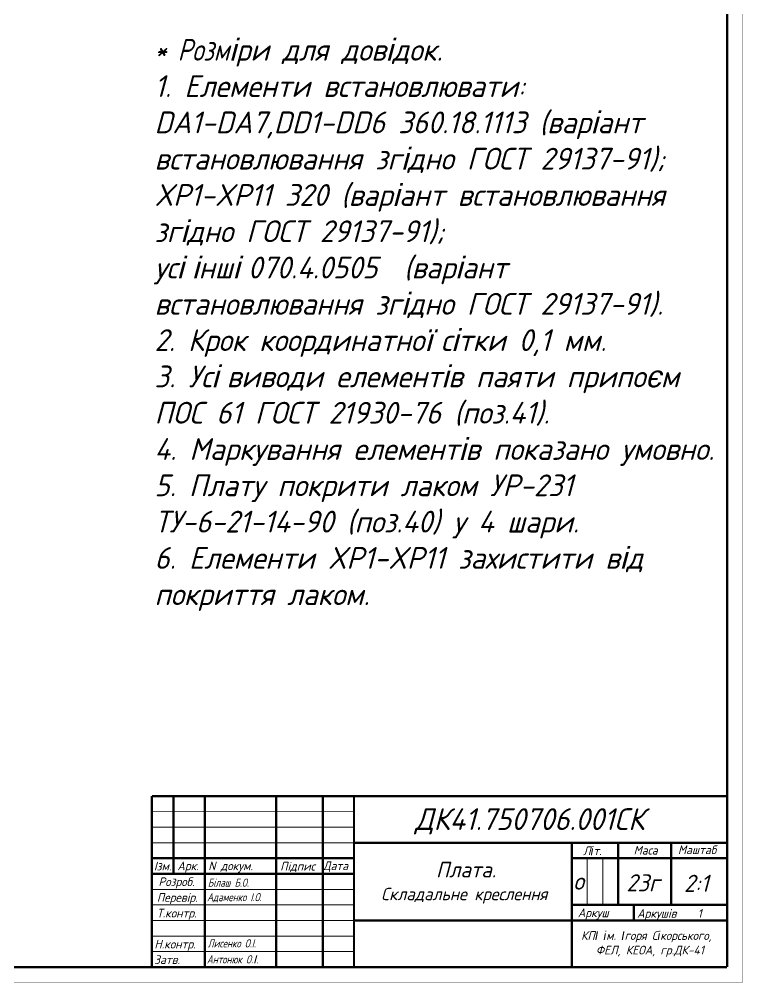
# Model space of a CAD drawing. Header units: millimetres. Extents: x 461 to 1302, y 117 to 711.
# Drawn here: x 1069.6 to 1302.3, y 117.3 to 427 of the extents above; entities that cross this region are included whole.
import ezdxf

# ---------------------------------------------------------------- set-up
doc = ezdxf.new("R2010")
doc.units = ezdxf.units.MM
doc.layers.get('0').update_dxf_attribs({"lineweight": 50})
doc.styles.add('Gost', font='gost.ttf', dxfattribs={"oblique": 15})
doc.styles.add('GOST-2.304_Type-B_italic', font='')
doc.styles.get('GOST-2.304_Type-B_italic').set_extended_font_data('GOST Common', italic=True)

msp = doc.modelspace()

# ---------------------------------------------------------------- linework, layer by layer
at = {"color": 7, "lineweight": 40, "true_color": 0xffffff}
for points, const_width in [([(461.272, 711.261), (1302.229, 711.261), (1302.229, 117.303), (461.272, 117.303), (461.272, 711.261)], 0.0991), ([(1297.272, 122.261), (1297.272, 706.261)], 0.749), ([(1297.272, 177.261), (1112.272, 177.261)], 0.749), ([(1112.272, 177.261), (1112.272, 122.261)], 0.749), ([(1119.272, 177.261), (1119.272, 152.261)], 0.749), ([(1129.272, 122.261), (1129.272, 177.261)], 0.749), ([(1152.272, 177.261), (1152.272, 122.261)], 0.749), ([(1167.272, 122.261), (1167.272, 177.261)], 0.749), ([(1177.272, 177.261), (1177.272, 122.261)], 0.749), ([(1177.272, 172.261), (1112.272, 172.261)], 0.3), ([(1112.272, 167.261), (1177.272, 167.261)], 0.3), ([(1177.272, 162.261), (1112.272, 162.261)], 0.3), ([(1177.272, 162.261), (1297.272, 162.261)], 0.749), ([(1247.272, 162.261), (1247.272, 122.261)], 0.749), ([(1262.272, 142.261), (1262.272, 162.261)], 0.749), ([(1279.272, 162.261), (1279.272, 142.261)], 0.749), ([(1177.272, 157.261), (1112.272, 157.261)], 0.749), ([(1297.272, 157.261), (1247.272, 157.261)], 0.749), ([(1252.272, 142.261), (1252.272, 157.261)], 0.3), ([(1257.272, 157.261), (1257.272, 142.261)], 0.3), ([(1112.272, 152.261), (1177.272, 152.261)], 0.749), ([(1112.272, 147.261), (1177.272, 147.261)], 0.3), ([(1247.272, 142.261), (1297.272, 142.261)], 0.749), ([(1267.272, 142.261), (1267.272, 137.261)], 0.749), ([(1177.272, 142.261), (1112.272, 142.261)], 0.3), ([(1112.272, 137.261), (1177.272, 137.261)], 0.3), ([(1297.272, 137.261), (1177.272, 137.261)], 0.749), ([(1177.272, 132.261), (1112.272, 132.261)], 0.3), ([(1112.272, 127.261), (1177.272, 127.261)], 0.3), ([(1297.272, 122.261), (469.272, 122.261)], 0.749)]:
    msp.add_lwpolyline(points, dxfattribs=dict(at, const_width=const_width))

# ---------------------------------------------------------------- texts
at = {"color": 7, "lineweight": 30, "true_color": 0xffffff, "insert": (1113.119, 420.7), "char_height": 8, "attachment_point": 1, "style": 'Gost'}
msp.add_mtext_dynamic_manual_height_columns('{\\H0.875x;* Розм\\fArial|b0|i0|c204|p34;і\\fGOST type B|b0|i0|c204|p34;ри для дов\\fArial|b0|i0|c204|p34;і\\fGOST type B|b0|i0|c204|p34;док.\\P1. Елементи встановлювати: \\PDA1-DA7,DD1-DD6 360.18.1113 (вар\\fArial|b0|i0|c204|p34;і\\fGOST type B|b0|i0|c204|p34;ант встановлювання зг\\fArial|b0|i0|c204|p34;і\\fGOST type B|b0|i0|c204|p34;дно ГОСТ 29137-91);  \\PXP1-XP11 320 (вар\\fArial|b0|i0|c204|p34;і\\fGOST type B|b0|i0|c204|p34;ант встановлювання зг\\fArial|b0|i0|c204|p34;і\\fGOST type B|b0|i0|c204|p34;дно ГОСТ 29137-91);\\Pус\\fArial|b0|i0|c204|p34;і і\\fGOST type B|b0|i0|c204|p34;нш\\fArial|b0|i0|c204|p34;і \\fGOST type B|b0|i0|c204|p34;070.4.0505  (вар\\fArial|b0|i0|c204|p34;і\\fGOST type B|b0|i0|c204|p34;ант встановлювання зг\\fArial|b0|i0|c204|p34;і\\fGOST type B|b0|i0|c204|p34;дно ГОСТ 29137-91).\\P2. Крок координатно\\fArial|b0|i0|c204|p34;ї \\fGOST type B|b0|i0|c204|p34;с\\fArial|b0|i0|c204|p34;і\\fGOST type B|b0|i0|c204|p34;тки 0,1 мм.\\P3. Ус\\fArial|b0|i0|c204|p34;і \\fGOST type B|b0|i0|c204|p34;виводи елемент\\fArial|b0|i0|c204|p34;і\\fGOST type B|b0|i0|c204|p34;в паяти припо\\fArial|b0|i0|c204|p34;є\\fGOST type B|b0|i0|c204|p34;м ПОС 61 ГОСТ 21930-76 (поз.41).\\P4. Маркування елемент\\fArial|b0|i0|c204|p34;і\\fGOST type B|b0|i0|c204|p34;в показано умовно.\\P5. Плату покрити лаком УР-231 ТУ-6-21-14-90 (поз.40) у 4 шари.\\P6. Елементи XP1-XP11 захистити в\\fArial|b0|i0|c204|p34;і\\fGOST type B|b0|i0|c204|p34;д покриття лаком.}\\P ', width=183.54897, gutter_width=12.5, heights=[0], dxfattribs=at)
at = {"color": 7, "true_color": 0xffffff, "attachment_point": 1}
for s, width, heights, insert, char_height, style in [('\\pi20.631;{\\fGOST type B|b0|i1|c204|p34;ДК41.750706.001СК}', 120, [19.892], (1176.221, 173.356), 7, 'GOST-2.304_Type-B_italic'), ('\\pi5.3449;{\\fGOST type B|b0|i1|c204|p34;Л\\fArial|b0|i1|c204|p34;і\\fGOST type B|b0|i1|c204|p34;т.}', 17.43543, [0], (1245.592, 161.06), 2.8, 'GOST-2.304_Type-B_italic'), ('\\pi4.6573;{\\fGOST type B|b0|i1|c204|p34;Маса}', 17.43543, [0], (1262.535, 161.26), 2.8, 'GOST-2.304_Type-B_italic'), ('\\pi1.8959;{\\fGOST type B|b0|i1|c204|p34;Маштаб}', 17.43543, [0], (1279.535, 161.393), 2.8, 'GOST-2.304_Type-B_italic'), ('{\\fGOST type B|b0|i1|c204|p34;Ізм.}', 9.99997, [0], (1112.941, 156.143), 2.8, 'GOST-2.304_Type-B_italic'), ('{\\fGOST type B|b0|i1|c204|p34;Арк.}', 9.99997, [0], (1120.464, 156.226), 2.8, 'GOST-2.304_Type-B_italic'), ('{\\fGOST type B|b0|i1|c204|p34;N докум.}', 18.27512, [0], (1130.414, 156.225), 2.8, 'GOST-2.304_Type-B_italic'), ('{\\fGOST type B|b0|i1|c204|p34;Підпис}', 9.99997, [0], (1153.531, 156.106), 2.8, 'GOST-2.304_Type-B_italic'), ('{\\fGOST type B|b0|i1|c204|p34;Дата}', 9.99997, [0], (1167.324, 156.251), 2.8, 'GOST-2.304_Type-B_italic'), ('\\pi25.307;{\\fGOST type B|b0|i1|c204|p34;\\H1.4286x;Плата.\\H0.7x; \\P\\pi7.6746;\\H1.1429x;Складальне креслення}', 70.00008, [0], (1178.324, 156.121), 3.5, 'GOST-2.304_Type-B_italic'), ('\\pi2.5001;{\\fGOST type B|b0|i1|c0|p34;23\\fGOST type B|b0|i1|c204|p34;г}', 17.43543, [0], (1262.354, 152.136), 5.5, 'GOST-2.304_Type-B_italic'), ('{\\fGOST type B|b0|i1|c204|p34;2:1}', 17.43543, [0], (1283.403, 151.967), 5.5, 'GOST-2.304_Type-B_italic'), ('{\\fGOST type B|b0|i1|c204|p34;Розроб.}', 9.99997, [0], (1114.38, 151.127), 2.8, 'GOST-2.304_Type-B_italic'), ('Білаш Б.О.', 25.78352, [3.305], (1130.27, 150.73), 2.6, 'Gost'), ('\\pi1.3499;{\\fGOST type B|b0|i1|c204|p34;о}', 6.24713, [0], (1246.474, 152.658), 5.5, 'GOST-2.304_Type-B_italic'), ('{\\fGOST type B|b0|i1|c204|p34;Перевір.}', 9.99997, [0], (1113.886, 146.065), 2.8, 'GOST-2.304_Type-B_italic'), ('Адаменко І.О.', 23.33273, [0], (1130.022, 146.065), 2.6, 'Gost'), ('{\\fGOST type B|b0|i1|c204|p34;Т.контр.}', 9.99997, [0], (1113.859, 141.027), 2.8, 'GOST-2.304_Type-B_italic'), ('{\\fGOST type B|b0|i1|c204|p34; Аркуш }', 19.03943, [0], (1247.535, 141.127), 2.8, 'GOST-2.304_Type-B_italic'), ('{\\fGOST type B|b0|i1|c204|p34;Аркушів    1}', 28.47472, [0], (1268.306, 140.934), 2.8, 'GOST-2.304_Type-B_italic'), ('\\pi3.9079;{\\fGOST type B|b0|i1|c204|p34;КП\\fArial|b0|i1|c204|p34;І\\fGOST type B|b0|i1|c204|p34; \\fArial|b0|i1|c204|p34;і\\fGOST type B|b0|i1|c204|p34;м. \\fArial|b0|i1|c204|p34;І\\fGOST type B|b0|i1|c204|p34;горя С\\fArial|b0|i1|c204|p34;і\\fGOST type B|b0|i1|c204|p34;корського, \\P\\pi8.6646;ФЕЛ, КЕОА, гр.ДК-41}', 53.32719, [9.746], (1246.387, 133.815), 2.8, 'GOST-2.304_Type-B_italic'), ('{\\fGOST type B|b0|i1|c204|p34;Н.контр.}', 15.37639, [0], (1113.08, 131.065), 2.8, 'GOST-2.304_Type-B_italic'), ('Лисенко О.І.', 21.26755, [0], (1130.221, 131.203), 2.6, 'Gost'), ('{\\fGOST type B|b0|i1|c204|p34;Затв.}', 9.99997, [0], (1113.004, 126.065), 2.8, 'GOST-2.304_Type-B_italic'), ('Антонюк О.{\\fArial|b0|i0|c204|p34;І}.', 25.50532, [0], (1129.968, 126.065), 2.6, 'Gost')]:
    msp.add_mtext_dynamic_manual_height_columns(s, width=width, gutter_width=25, heights=heights, dxfattribs=dict(at, insert=insert, char_height=char_height, style=style))

doc.saveas('drawing.dxf')
